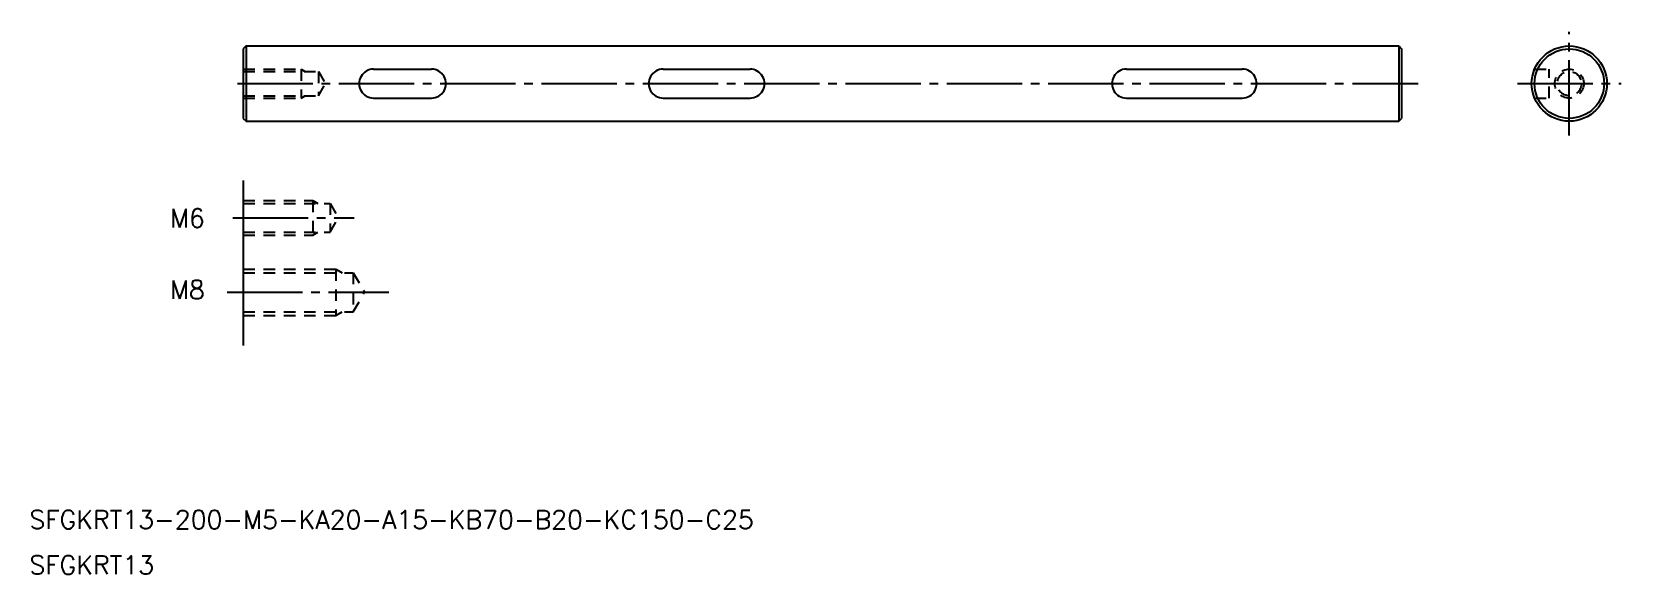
# Model space of a CAD drawing. Extents: x 46 to 321, y 127 to 221.
import ezdxf

# ---------------------------------------------------------------- set-up
doc = ezdxf.new("R2010")
doc.units = 0
doc.linetypes.add('CENTER', pattern=[17.5, 13, -1.5, 1.5, -1.5])
doc.linetypes.add('DASHED', pattern=[3.5, 2, -1.5])
doc.layers.get('0').update_dxf_attribs({"linetype": 'CONTINUOUS'})
doc.layers.add('CENTER', color=1, linetype='CENTER')
doc.styles.get("Standard").update_dxf_attribs({"font": 'txt.shx', "bigfont": '@extfont2.shx'})

msp = doc.modelspace()

# ---------------------------------------------------------------- linework, layer by layer
at = {"color": 7, "linetype": 'CONTINUOUS'}
for p, q in [((83.17, 218.08), (82.67, 217.58)), ((82.67, 217.58), (82.67, 205.58)), ((83.17, 218.08), (83.17, 205.08)), ((83.17, 218.08), (282.17, 218.08)), ((282.17, 218.08), (282.17, 205.08)), ((282.17, 218.08), (282.67, 217.58)), ((282.67, 217.58), (282.67, 205.58)), ((105.17, 214.08), (115.17, 214.08)), ((155.17, 214.08), (170.17, 214.08)), ((235.17, 214.08), (255.16, 214.08)), ((105.17, 209.08), (115.17, 209.08)), ((155.17, 209.08), (170.17, 209.08)), ((235.16, 209.08), (255.16, 209.08)), ((82.67, 205.58), (83.17, 205.08)), ((83.17, 205.08), (282.17, 205.08)), ((282.17, 205.08), (282.67, 205.58)), ((82.67, 194.82), (82.67, 166.33))]:
    msp.add_line(p, q, dxfattribs=at)
at = {"color": 3, "linetype": 'DASHED'}
for p, q in [((82.67, 214.08), (92.67, 214.08)), ((92.67, 214.08), (92.67, 209.08)), ((92.67, 214.08), (93.27, 213.73)), ((305.63, 214.08), (308.13, 214.08)), ((308.13, 209.08), (308.13, 214.08)), ((82.67, 213.68), (95.67, 213.68)), ((95.67, 213.68), (96.88, 211.58)), ((95.67, 213.68), (95.67, 209.48)), ((95.67, 209.48), (96.88, 211.58)), ((82.67, 209.48), (95.67, 209.48)), ((82.67, 209.08), (92.67, 209.08)), ((92.67, 209.08), (93.27, 209.43)), ((305.63, 209.08), (308.13, 209.08)), ((82.67, 191.39), (94.67, 191.39)), ((82.67, 190.89), (97.67, 190.89)), ((94.67, 191.39), (94.67, 185.39)), ((94.67, 191.39), (95.53, 190.89)), ((97.67, 190.89), (99.11, 188.39)), ((97.67, 190.89), (97.67, 185.89)), ((97.67, 185.89), (99.11, 188.39)), ((82.67, 185.89), (97.67, 185.89)), ((82.67, 185.39), (94.67, 185.39)), ((94.67, 185.39), (95.53, 185.89)), ((82.67, 179.53), (98.67, 179.53)), ((82.67, 178.91), (101.67, 178.91)), ((98.67, 179.53), (98.67, 171.53)), ((98.67, 179.53), (99.75, 178.91)), ((101.67, 178.91), (103.61, 175.53)), ((101.67, 178.91), (101.67, 172.16)), ((101.67, 172.16), (103.61, 175.53)), ((82.67, 172.16), (101.67, 172.16)), ((82.67, 171.53), (98.67, 171.53)), ((98.67, 171.53), (99.75, 172.16))]:
    msp.add_line(p, q, dxfattribs=at)
at = {"color": 7, "linetype": 'CONTINUOUS'}
for radius in [6.5, 6]:
    msp.add_circle((311.63, 211.58), radius, dxfattribs=at)
at = {"color": 3, "linetype": 'DASHED'}
for radius in [2.5, 2.1]:
    msp.add_circle((311.63, 211.58), radius, dxfattribs=at)
at = {"color": 7, "linetype": 'CONTINUOUS'}
for centre, start, end in [((105.17, 211.58), 89.9874, 270), ((115.17, 211.58), 270, 90.0126), ((155.17, 211.58), 89.9874, 270), ((170.17, 211.58), 270, 90.0126), ((235.16, 211.58), 89.9874, 270), ((255.16, 211.58), 270, 90.0126)]:
    msp.add_arc(centre, 2.5, start, end, dxfattribs=at)
at = {"layer": 'CENTER', "color": 1, "linetype": 'CENTER'}
for p, q in [((311.63, 202.62), (311.63, 220.54)), ((81.67, 211.58), (285.55, 211.58)), ((302.67, 211.58), (320.59, 211.58)), ((80.89, 188.39), (101.81, 188.39)), ((79.88, 175.53), (107.78, 175.53))]:
    msp.add_line(p, q, dxfattribs=at)

# ---------------------------------------------------------------- texts
for s, p in [('M6', (70, 186.73)), ('SFGKRT13-200-M5-KA20-A15-KB70-B20-KC150-C25', (45.75, 134.65)), ('SFGKRT13', (45.75, 126.81))]:
    msp.add_text(s, height=3.2).set_placement(p)
at = {"color": 7, "linetype": 'CONTINUOUS'}
msp.add_text('M8', height=3.2, dxfattribs=at).set_placement((70, 174.38))

doc.saveas('drawing.dxf')
